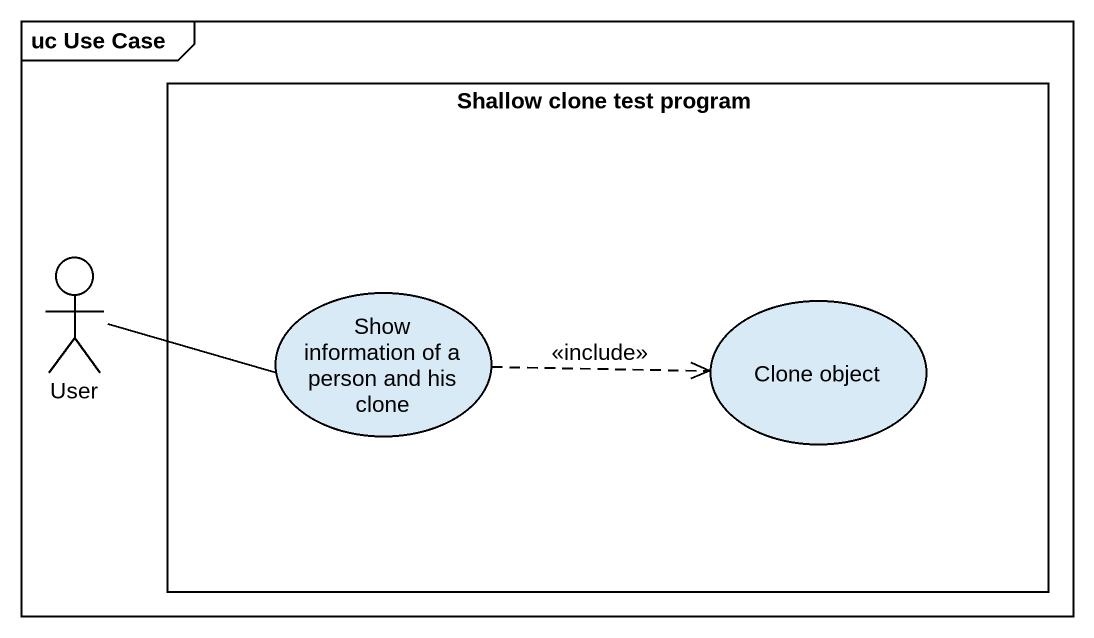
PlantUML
@startuml
mainframe uc Use Case
rectangle "Shallow clone test program" as Shallow_clone_test_program {
  usecase "Show information of a person and his clone" as Show_information_of_a
  usecase "Clone object" as Clone_object
}
actor User
User -right- Show_information_of_a
Show_information_of_a .right.> Clone_object : <<include>>
@enduml
